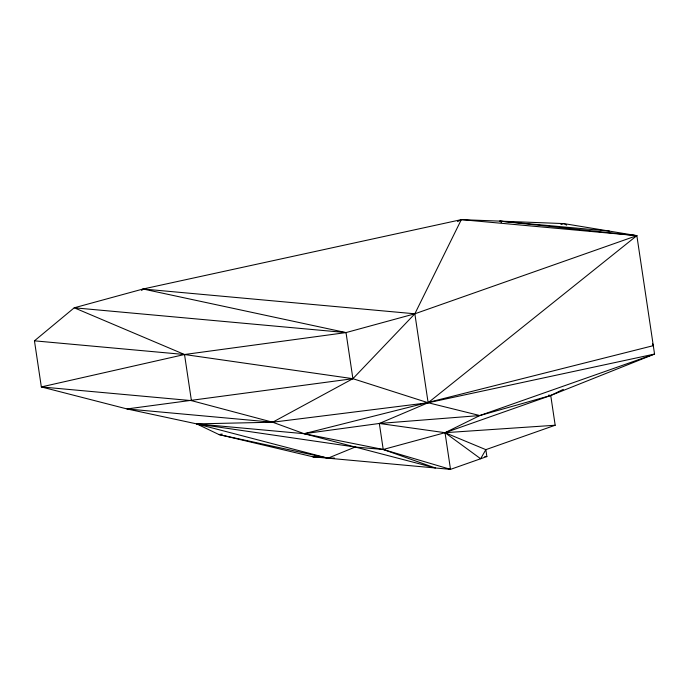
<?xml version="1.0" encoding="UTF-8"?>
<svg xmlns="http://www.w3.org/2000/svg" width="689" height="689" viewBox="0 0 689 689"><rect width="100%" height="100%" fill="white"/><g stroke="black" fill="none" stroke-linecap="round" stroke-linejoin="round"><path stroke-width="1.03" d="M501.506 222.461L499.826 221.126L636.851 235.647L414.847 313.796L346.016 332.589L184.523 354.516L41.34 386.934L191.413 400.619L272.646 422.219L304.107 433.691L435.414 467.986L383.222 449.486L379.338 423.468L428.136 402.746L636.851 235.647L461.329 219.636L414.847 313.796L352.906 378.692L272.646 422.219L196.641 423.881L126.983 408.939L41.34 386.934L34.45 340.831L74.248 307.794L143.079 289.001L461.329 219.636L563.912 223.598L636.851 235.647L654.55 354.051L550.735 395.486L445.034 432.692L383.222 449.486L355.188 447.032L196.641 423.881L218.999 434.57L312.987 456.816L450.511 469.364L486.873 456.566L485.84 449.65L445.034 432.692L379.338 423.468L304.107 433.691L196.641 423.881L327.947 458.185L334.398 458.013M141.607 290.551L143.079 289.001L414.847 313.796L428.136 402.746L479.828 415.545L550.735 395.486L563.309 389.371M457.513 221.617L461.329 219.636M428.136 402.746L352.906 378.692L126.983 408.939L272.646 422.219L428.136 402.746L654.55 354.051L479.828 415.545L445.034 432.692L450.511 469.364L383.222 449.486L304.107 433.691L653.301 345.663L652.526 343.656M355.188 447.032L327.947 458.185L218.999 434.57L222.159 434.053M555.179 425.242L485.84 449.65L480.646 458.753L445.034 432.692L555.179 425.242L550.735 395.486L548.651 395.124M560.898 224.588L563.912 223.598L566.659 225.148M320.497 456.755L312.987 456.816L315.037 456.368M379.338 423.468L479.828 415.545M312.987 456.816L318.292 456.557M484.772 456.437L486.873 456.566M499.826 221.126L609.481 231.125M346.016 332.589L74.248 307.794L184.523 354.516L352.906 378.692L346.016 332.589L143.079 289.001M34.45 340.831L184.523 354.516L191.413 400.619M447.437 468.417L450.511 469.364"/></g></svg>
